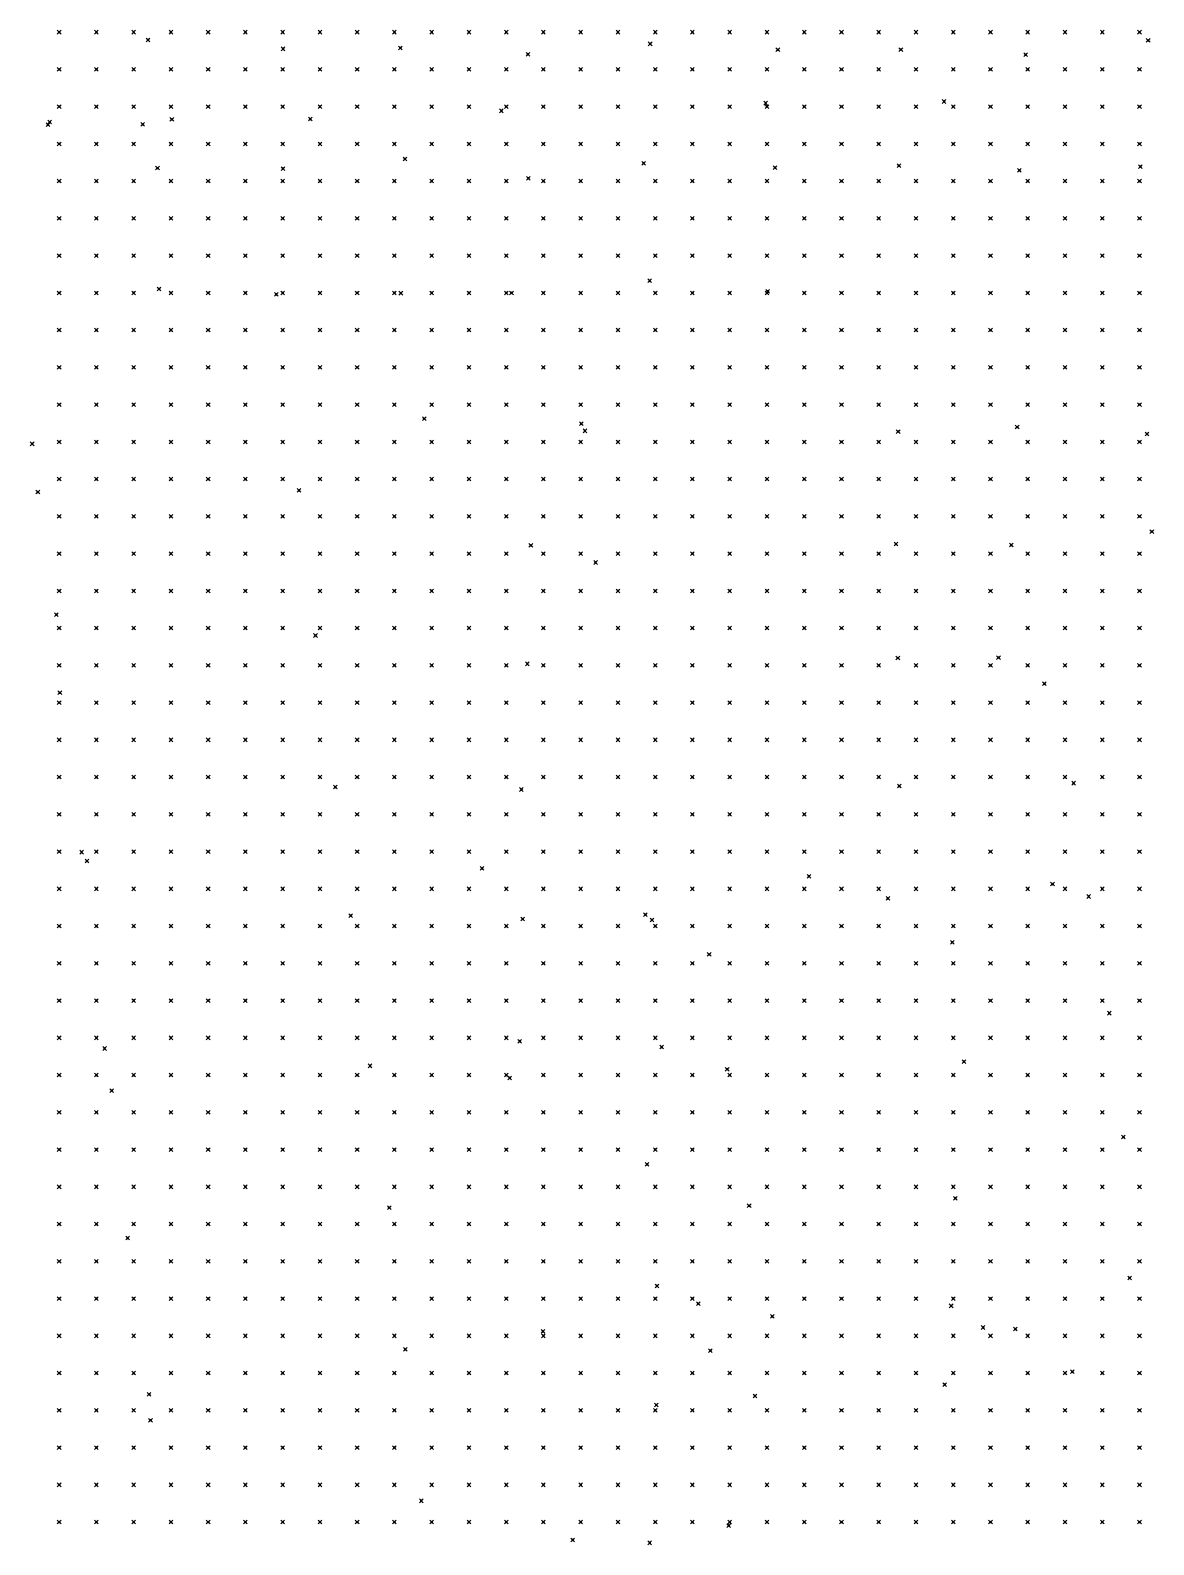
# Model space of a CAD drawing. Header units: metres. Extents: x 441556 to 446409, y 432338 to 461058.
# Drawn here: x 446222.6 to 446313, y 433219.6 to 433341.5 of the extents above; entities that cross this region are included whole.
import ezdxf

# ---------------------------------------------------------------- set-up
doc = ezdxf.new("R2010")
doc.units = ezdxf.units.M
doc.header["$MEASUREMENT"] = 0
doc.header["$PDMODE"] = 35
doc.header["$PDSIZE"] = 0.15
doc.layers.add('DTM-NOK-RevN_LIDAR_co_lidar', color=91, linetype='Continuous', lineweight=0)
doc.layers.add('DTM-NOK-RevN_RTK', color=32, linetype='Continuous', lineweight=0)

msp = doc.modelspace()

# ---------------------------------------------------------------- linework, layer by layer
at = {"layer": 'DTM-NOK-RevN_LIDAR_co_lidar'}
for p in [(446224.919, 433341.378, 319.138), (446227.918, 433341.378, 318.943), (446230.918, 433341.378, 318.875), (446233.917, 433341.378, 318.864), (446236.916, 433341.378, 318.857), (446239.916, 433341.378, 318.898), (446242.915, 433341.378, 318.945), (446245.915, 433341.378, 318.955), (446248.914, 433341.378, 318.985), (446251.913, 433341.378, 319.023), (446254.913, 433341.378, 319.062), (446257.912, 433341.378, 319.115), (446260.912, 433341.378, 319.11), (446263.911, 433341.378, 319.171), (446266.91, 433341.378, 319.192), (446269.91, 433341.378, 319.231), (446272.909, 433341.378, 319.289), (446275.908, 433341.378, 319.343), (446278.908, 433341.378, 319.428), (446281.907, 433341.378, 319.481), (446284.907, 433341.378, 319.532), (446287.906, 433341.378, 319.649), (446290.905, 433341.378, 319.746), (446293.905, 433341.378, 319.825), (446296.904, 433341.378, 319.94), (446299.904, 433341.378, 320.053), (446302.903, 433341.378, 320.127), (446305.902, 433341.378, 320.189), (446308.902, 433341.378, 320.345), (446311.901, 433341.378, 320.408), (446224.919, 433338.379, 318.931), (446227.918, 433338.379, 318.934), (446230.918, 433338.379, 318.928), (446233.917, 433338.379, 318.877), (446236.916, 433338.379, 318.88), (446239.916, 433338.379, 318.918), (446242.915, 433338.379, 318.929), (446245.915, 433338.379, 318.963), (446248.914, 433338.379, 319.005), (446251.913, 433338.379, 319.05), (446254.913, 433338.379, 319.107), (446257.912, 433338.379, 319.159), (446260.912, 433338.379, 319.178), (446263.911, 433338.379, 319.227), (446266.91, 433338.379, 319.275), (446269.91, 433338.379, 319.317), (446272.909, 433338.379, 319.364), (446275.908, 433338.379, 319.415), (446278.908, 433338.379, 319.465), (446281.907, 433338.379, 319.526), (446284.907, 433338.379, 319.622), (446287.906, 433338.379, 319.685), (446290.905, 433338.379, 319.789), (446293.905, 433338.379, 319.856), (446296.904, 433338.379, 319.95), (446299.904, 433338.379, 320.041), (446302.903, 433338.379, 320.093), (446305.902, 433338.379, 320.203), (446308.902, 433338.379, 320.356), (446311.901, 433338.379, 320.456), (446224.919, 433335.379, 319.003), (446227.918, 433335.379, 318.983), (446230.918, 433335.379, 318.967), (446233.917, 433335.379, 318.929), (446236.916, 433335.379, 318.962), (446239.916, 433335.379, 318.98), (446242.915, 433335.379, 318.954), (446245.915, 433335.379, 319.007), (446248.914, 433335.379, 319.054), (446251.913, 433335.379, 319.113), (446254.913, 433335.379, 319.179), (446257.912, 433335.379, 319.222), (446260.912, 433335.379, 319.216), (446263.911, 433335.379, 319.264), (446266.91, 433335.379, 319.328), (446269.91, 433335.379, 319.376), (446272.909, 433335.379, 319.436), (446275.908, 433335.379, 319.469), (446278.908, 433335.379, 319.492), (446281.907, 433335.379, 319.59), (446284.907, 433335.379, 319.695), (446287.906, 433335.379, 319.781), (446290.905, 433335.379, 319.888), (446293.905, 433335.379, 319.935), (446296.904, 433335.379, 320.082), (446299.904, 433335.379, 320.128), (446302.903, 433335.379, 320.132), (446305.902, 433335.379, 320.342), (446308.902, 433335.379, 320.436), (446311.901, 433335.379, 320.498), (446224.919, 433332.38, 318.935), (446227.918, 433332.38, 318.903), (446230.918, 433332.38, 318.887), (446233.917, 433332.38, 318.947), (446236.916, 433332.38, 319.004), (446239.916, 433332.38, 319.025), (446242.915, 433332.38, 318.984), (446245.915, 433332.38, 319.01), (446248.914, 433332.38, 319.08), (446251.913, 433332.38, 319.133), (446254.913, 433332.38, 319.209), (446257.912, 433332.38, 319.218), (446260.912, 433332.38, 319.251), (446263.911, 433332.38, 319.279), (446266.91, 433332.38, 319.313), (446269.91, 433332.38, 319.369), (446272.909, 433332.38, 319.442), (446275.908, 433332.38, 319.509), (446278.908, 433332.38, 319.578), (446281.907, 433332.38, 319.686), (446284.907, 433332.38, 319.78), (446287.906, 433332.38, 319.9), (446290.905, 433332.38, 319.997), (446293.905, 433332.38, 320.087), (446296.904, 433332.38, 320.142), (446299.904, 433332.38, 320.172), (446302.903, 433332.38, 320.181), (446305.902, 433332.38, 320.314), (446308.902, 433332.38, 320.481), (446311.901, 433332.38, 320.579), (446224.919, 433329.381, 319.22), (446227.918, 433329.381, 319.034), (446230.918, 433329.381, 318.961), (446233.917, 433329.381, 318.984), (446236.916, 433329.381, 318.998), (446239.916, 433329.381, 319), (446242.915, 433329.381, 319.012), (446245.915, 433329.381, 318.99), (446248.914, 433329.381, 319.041), (446251.913, 433329.381, 319.104), (446254.913, 433329.381, 319.149), (446257.912, 433329.381, 319.172), (446260.912, 433329.381, 319.236), (446263.911, 433329.381, 319.25), (446266.91, 433329.381, 319.274), (446269.91, 433329.381, 319.328), (446272.909, 433329.381, 319.403), (446275.908, 433329.381, 319.537), (446278.908, 433329.381, 319.626), (446281.907, 433329.381, 319.722), (446284.907, 433329.381, 319.779), (446287.906, 433329.381, 319.859), (446290.905, 433329.381, 319.931), (446293.905, 433329.381, 320.166), (446296.904, 433329.381, 320.168), (446299.904, 433329.381, 320.075), (446302.903, 433329.381, 320.151), (446305.902, 433329.381, 320.256), (446308.902, 433329.381, 320.398), (446311.901, 433329.381, 320.51), (446224.919, 433326.381, 319.234), (446227.918, 433326.381, 319.073), (446230.918, 433326.381, 318.975), (446233.917, 433326.381, 318.979), (446236.916, 433326.381, 318.966), (446239.916, 433326.381, 319.017), (446242.915, 433326.381, 319.048), (446245.915, 433326.381, 318.998), (446248.914, 433326.381, 319.018), (446251.913, 433326.381, 319.1), (446254.913, 433326.381, 319.101), (446257.912, 433326.381, 319.136), (446260.912, 433326.381, 319.21), (446263.911, 433326.381, 319.218), (446266.91, 433326.381, 319.283), (446269.91, 433326.381, 319.379), (446272.909, 433326.381, 319.41), (446275.908, 433326.381, 319.532), (446278.908, 433326.381, 319.635), (446281.907, 433326.381, 319.73), (446284.907, 433326.381, 319.827), (446287.906, 433326.381, 319.921), (446290.905, 433326.381, 320.007), (446293.905, 433326.381, 320.375), (446296.904, 433326.381, 320.35), (446299.904, 433326.381, 320.211), (446302.903, 433326.381, 320.269), (446305.902, 433326.381, 320.302), (446308.902, 433326.381, 320.445), (446311.901, 433326.381, 320.55), (446224.919, 433323.382, 319.515), (446227.918, 433323.382, 319.159), (446230.918, 433323.382, 319.11), (446233.917, 433323.382, 319.027), (446236.916, 433323.382, 319.041), (446239.916, 433323.382, 319.089), (446242.915, 433323.382, 319.092), (446245.915, 433323.382, 319.046), (446248.914, 433323.382, 319.047), (446251.913, 433323.382, 319.091), (446254.913, 433323.382, 319.139), (446257.912, 433323.382, 319.152), (446260.912, 433323.382, 319.217), (446263.911, 433323.382, 319.263), (446266.91, 433323.382, 319.348), (446269.91, 433323.382, 319.488), (446272.909, 433323.382, 319.499), (446275.908, 433323.382, 319.576), (446278.908, 433323.382, 319.671), (446281.907, 433323.382, 319.786), (446284.907, 433323.382, 319.921), (446287.906, 433323.382, 319.995), (446290.905, 433323.382, 320.075), (446293.905, 433323.382, 320.191), (446296.904, 433323.382, 320.275), (446299.904, 433323.382, 320.309), (446302.903, 433323.382, 320.444), (446305.902, 433323.382, 320.429), (446308.902, 433323.382, 320.502), (446311.901, 433323.382, 320.583), (446224.919, 433320.382, 319.7), (446227.918, 433320.382, 319.321), (446230.918, 433320.382, 319.309), (446233.917, 433320.382, 319.202), (446236.916, 433320.382, 319.153), (446239.916, 433320.382, 319.185), (446242.915, 433320.382, 319.153), (446245.915, 433320.382, 319.14), (446248.914, 433320.382, 319.292), (446251.913, 433320.382, 319.312), (446254.913, 433320.382, 319.287), (446257.912, 433320.382, 319.274), (446260.912, 433320.382, 319.356), (446263.911, 433320.382, 319.434), (446266.91, 433320.382, 319.493), (446269.91, 433320.382, 319.541), (446272.909, 433320.382, 319.659), (446275.908, 433320.382, 319.674), (446278.908, 433320.382, 319.78), (446281.907, 433320.382, 319.94), (446284.907, 433320.382, 320.015), (446287.906, 433320.382, 320.034), (446290.905, 433320.382, 320.15), (446293.905, 433320.382, 320.27), (446296.904, 433320.382, 320.316), (446299.904, 433320.382, 320.225), (446302.903, 433320.382, 320.475), (446305.902, 433320.382, 320.524), (446308.902, 433320.382, 320.548), (446311.901, 433320.382, 320.404), (446224.919, 433317.383, 319.778), (446227.918, 433317.383, 319.703), (446230.918, 433317.383, 319.733), (446233.917, 433317.383, 319.618), (446236.916, 433317.383, 319.291), (446239.916, 433317.383, 319.201), (446242.915, 433317.383, 319.281), (446245.915, 433317.383, 319.274), (446248.914, 433317.383, 319.711), (446251.913, 433317.383, 319.742), (446254.913, 433317.383, 319.493), (446257.912, 433317.383, 319.378), (446260.912, 433317.383, 319.535), (446263.911, 433317.383, 319.657), (446266.91, 433317.383, 319.655), (446269.91, 433317.383, 319.604), (446272.909, 433317.383, 319.826), (446275.908, 433317.383, 319.88), (446278.908, 433317.383, 319.855), (446281.907, 433317.383, 320.268), (446284.907, 433317.383, 320.03), (446287.906, 433317.383, 319.929), (446290.905, 433317.383, 320.207), (446293.905, 433317.383, 320.343), (446296.904, 433317.383, 320.262), (446299.904, 433317.383, 320.204), (446302.903, 433317.383, 320.333), (446305.902, 433317.383, 320.593), (446308.902, 433317.383, 320.792), (446311.901, 433317.383, 320.357), (446224.919, 433314.384, 320.122), (446227.918, 433314.384, 320.042), (446230.918, 433314.384, 319.716), (446233.917, 433314.384, 319.63), (446236.916, 433314.384, 319.294), (446239.916, 433314.384, 319.162), (446242.915, 433314.384, 319.66), (446245.915, 433314.384, 319.899), (446248.914, 433314.384, 319.911), (446251.913, 433314.384, 319.977), (446254.913, 433314.384, 319.819), (446257.912, 433314.384, 319.898), (446260.912, 433314.384, 319.757), (446263.911, 433314.384, 319.762), (446266.91, 433314.384, 319.729), (446269.91, 433314.384, 319.816), (446272.909, 433314.384, 319.829), (446275.908, 433314.384, 319.892), (446278.908, 433314.384, 319.812), (446281.907, 433314.384, 320.182), (446284.907, 433314.384, 320.014), (446287.906, 433314.384, 319.865), (446290.905, 433314.384, 319.977), (446293.905, 433314.384, 320.154), (446296.904, 433314.384, 320.169), (446299.904, 433314.384, 320.131), (446302.903, 433314.384, 320.341), (446305.902, 433314.384, 320.614), (446308.902, 433314.384, 321.219), (446311.901, 433314.384, 320.767), (446224.919, 433311.384, 320.122), (446227.918, 433311.384, 319.99), (446230.918, 433311.384, 319.686), (446233.917, 433311.384, 319.255), (446236.916, 433311.384, 318.994), (446239.916, 433311.384, 319.099), (446242.915, 433311.384, 319.522), (446245.915, 433311.384, 319.838), (446248.914, 433311.384, 319.582), (446251.913, 433311.384, 319.782), (446254.913, 433311.384, 319.956), (446257.912, 433311.384, 320.03), (446260.912, 433311.384, 319.679), (446263.911, 433311.384, 319.64), (446266.91, 433311.384, 319.588), (446269.91, 433311.384, 319.589), (446272.909, 433311.384, 319.687), (446275.908, 433311.384, 319.738), (446278.908, 433311.384, 319.748), (446281.907, 433311.384, 319.801), (446284.907, 433311.384, 319.839), (446287.906, 433311.384, 319.887), (446290.905, 433311.384, 319.969), (446293.905, 433311.384, 320.095), (446296.904, 433311.384, 320.149), (446299.904, 433311.384, 320.201), (446302.903, 433311.384, 320.322), (446305.902, 433311.384, 320.458), (446308.902, 433311.384, 320.478), (446311.901, 433311.384, 320.497), (446224.919, 433308.385, 318.998), (446227.918, 433308.385, 319.127), (446230.918, 433308.385, 319.066), (446233.917, 433308.385, 319.082), (446236.916, 433308.385, 318.916), (446239.916, 433308.385, 318.896), (446242.915, 433308.385, 319.091), (446245.915, 433308.385, 319.267), (446248.914, 433308.385, 319.192), (446251.913, 433308.385, 319.172), (446254.913, 433308.385, 319.202), (446257.912, 433308.385, 319.184), (446260.912, 433308.385, 319.211), (446263.911, 433308.385, 319.273), (446266.91, 433308.385, 319.309), (446269.91, 433308.385, 319.277), (446272.909, 433308.385, 319.449), (446275.908, 433308.385, 319.531), (446278.908, 433308.385, 319.596), (446281.907, 433308.385, 319.744), (446284.907, 433308.385, 319.759), (446287.906, 433308.385, 319.874), (446290.905, 433308.385, 320.003), (446293.905, 433308.385, 320.001), (446296.904, 433308.385, 320.115), (446299.904, 433308.385, 320.181), (446302.903, 433308.385, 320.238), (446305.902, 433308.385, 320.335), (446308.902, 433308.385, 320.274), (446311.901, 433308.385, 320.326), (446224.919, 433305.386, 318.758), (446227.918, 433305.386, 318.744), (446230.918, 433305.386, 318.857), (446233.917, 433305.386, 319.015), (446236.916, 433305.386, 318.948), (446239.916, 433305.386, 318.888), (446242.915, 433305.386, 318.852), (446245.915, 433305.386, 318.904), (446248.914, 433305.386, 319.019), (446251.913, 433305.386, 319.119), (446254.913, 433305.386, 319.167), (446257.912, 433305.386, 319.116), (446260.912, 433305.386, 319.181), (446263.911, 433305.386, 319.238), (446266.91, 433305.386, 319.157), (446269.91, 433305.386, 319.18), (446272.909, 433305.386, 319.319), (446275.908, 433305.386, 319.448), (446278.908, 433305.386, 319.384), (446281.907, 433305.386, 319.441), (446284.907, 433305.386, 319.633), (446287.906, 433305.386, 319.812), (446290.905, 433305.386, 319.906), (446293.905, 433305.386, 319.905), (446296.904, 433305.386, 320.064), (446299.904, 433305.386, 320.169), (446302.903, 433305.386, 320.176), (446305.902, 433305.386, 320.161), (446308.902, 433305.386, 320.152), (446311.901, 433305.386, 320.253), (446224.919, 433302.386, 318.757), (446227.918, 433302.386, 318.769), (446230.918, 433302.386, 318.891), (446233.917, 433302.386, 318.99), (446236.916, 433302.386, 318.929), (446239.916, 433302.386, 318.845), (446242.915, 433302.386, 318.803), (446245.915, 433302.386, 318.778), (446248.914, 433302.386, 318.945), (446251.913, 433302.386, 319.021), (446254.913, 433302.386, 319.125), (446257.912, 433302.386, 319.126), (446260.912, 433302.386, 319.117), (446263.911, 433302.386, 319.135), (446266.91, 433302.386, 319.141), (446269.91, 433302.386, 319.17), (446272.909, 433302.386, 319.292), (446275.908, 433302.386, 319.339), (446278.908, 433302.386, 319.333), (446281.907, 433302.386, 319.362), (446284.907, 433302.386, 319.603), (446287.906, 433302.386, 319.754), (446290.905, 433302.386, 319.887), (446293.905, 433302.386, 319.9), (446296.904, 433302.386, 319.967), (446299.904, 433302.386, 320.076), (446302.903, 433302.386, 320.095), (446305.902, 433302.386, 320.132), (446308.902, 433302.386, 320.165), (446311.901, 433302.386, 320.255), (446224.919, 433299.387, 318.76), (446227.918, 433299.387, 318.756), (446230.918, 433299.387, 318.846), (446233.917, 433299.387, 318.856), (446236.916, 433299.387, 318.809), (446239.916, 433299.387, 318.726), (446242.915, 433299.387, 318.642), (446245.915, 433299.387, 318.651), (446248.914, 433299.387, 318.802), (446251.913, 433299.387, 318.942), (446254.913, 433299.387, 319.026), (446257.912, 433299.387, 319.058), (446260.912, 433299.387, 319.044), (446263.911, 433299.387, 319.092), (446266.91, 433299.387, 319.132), (446269.91, 433299.387, 319.137), (446272.909, 433299.387, 319.209), (446275.908, 433299.387, 319.311), (446278.908, 433299.387, 319.323), (446281.907, 433299.387, 319.316), (446284.907, 433299.387, 319.523), (446287.906, 433299.387, 319.674), (446290.905, 433299.387, 319.821), (446293.905, 433299.387, 319.87), (446296.904, 433299.387, 319.877), (446299.904, 433299.387, 320.022), (446302.903, 433299.387, 320.11), (446305.902, 433299.387, 320.14), (446308.902, 433299.387, 320.183), (446311.901, 433299.387, 320.275), (446224.919, 433296.387, 318.744), (446227.918, 433296.387, 318.767), (446230.918, 433296.387, 318.805), (446233.917, 433296.387, 318.783), (446236.916, 433296.387, 318.678), (446239.916, 433296.387, 318.569), (446242.915, 433296.387, 318.574), (446245.915, 433296.387, 318.563), (446248.914, 433296.387, 318.613), (446251.913, 433296.387, 318.818), (446254.913, 433296.387, 318.936), (446257.912, 433296.387, 318.887), (446260.912, 433296.387, 319.002), (446263.911, 433296.387, 319.095), (446266.91, 433296.387, 319.108), (446269.91, 433296.387, 319.1), (446272.909, 433296.387, 319.116), (446275.908, 433296.387, 319.269), (446278.908, 433296.387, 319.297), (446281.907, 433296.387, 319.267), (446284.907, 433296.387, 319.475), (446287.906, 433296.387, 319.663), (446290.905, 433296.387, 319.817), (446293.905, 433296.387, 319.87), (446296.904, 433296.387, 319.835), (446299.904, 433296.387, 320.028), (446302.903, 433296.387, 320.227), (446305.902, 433296.387, 320.259), (446308.902, 433296.387, 320.29), (446311.901, 433296.387, 320.295), (446224.919, 433293.388, 318.746), (446227.918, 433293.388, 318.77), (446230.918, 433293.388, 318.77), (446233.917, 433293.388, 318.747), (446236.916, 433293.388, 318.638), (446239.916, 433293.388, 318.523), (446242.915, 433293.388, 318.502), (446245.915, 433293.388, 318.51), (446248.914, 433293.388, 318.52), (446251.913, 433293.388, 318.7), (446254.913, 433293.388, 318.82), (446257.912, 433293.388, 318.894), (446260.912, 433293.388, 318.971), (446263.911, 433293.388, 319.056), (446266.91, 433293.388, 319.082), (446269.91, 433293.388, 319.027), (446272.909, 433293.388, 319.023), (446275.908, 433293.388, 319.149), (446278.908, 433293.388, 319.21), (446281.907, 433293.388, 319.201), (446284.907, 433293.388, 319.401), (446287.906, 433293.388, 319.686), (446290.905, 433293.388, 319.787), (446293.905, 433293.388, 319.811), (446296.904, 433293.388, 319.865), (446299.904, 433293.388, 320.027), (446302.903, 433293.388, 320.364), (446305.902, 433293.388, 320.397), (446308.902, 433293.388, 320.422), (446311.901, 433293.388, 320.335), (446224.919, 433290.389, 318.863), (446227.918, 433290.389, 318.746), (446230.918, 433290.389, 318.697), (446233.917, 433290.389, 318.646), (446236.916, 433290.389, 318.612), (446239.916, 433290.389, 318.48), (446242.915, 433290.389, 318.456), (446245.915, 433290.389, 318.509), (446248.914, 433290.389, 318.48), (446251.913, 433290.389, 318.604), (446254.913, 433290.389, 318.641), (446257.912, 433290.389, 318.898), (446260.912, 433290.389, 318.956), (446263.911, 433290.389, 318.959), (446266.91, 433290.389, 318.99), (446269.91, 433290.389, 318.949), (446272.909, 433290.389, 318.931), (446275.908, 433290.389, 319.065), (446278.908, 433290.389, 319.142), (446281.907, 433290.389, 319.107), (446284.907, 433290.389, 319.393), (446287.906, 433290.389, 319.658), (446290.905, 433290.389, 319.663), (446293.905, 433290.389, 319.776), (446296.904, 433290.389, 319.848), (446299.904, 433290.389, 319.986), (446302.903, 433290.389, 320.106), (446305.902, 433290.389, 320.128), (446308.902, 433290.389, 319.999), (446311.901, 433290.389, 320.029), (446224.919, 433287.389, 318.731), (446227.918, 433287.389, 318.696), (446230.918, 433287.389, 318.729), (446233.917, 433287.389, 318.754), (446236.916, 433287.389, 318.645), (446239.916, 433287.389, 318.531), (446242.915, 433287.389, 318.531), (446245.915, 433287.389, 318.605), (446248.914, 433287.389, 318.481), (446251.913, 433287.389, 318.636), (446254.913, 433287.389, 318.694), (446257.912, 433287.389, 318.893), (446260.912, 433287.389, 318.976), (446263.911, 433287.389, 318.964), (446266.91, 433287.389, 318.992), (446269.91, 433287.389, 319.011), (446272.909, 433287.389, 318.921), (446275.908, 433287.389, 319.028), (446278.908, 433287.389, 319.129), (446281.907, 433287.389, 319.113), (446284.907, 433287.389, 319.189), (446287.906, 433287.389, 319.595), (446290.905, 433287.389, 319.598), (446293.905, 433287.389, 319.706), (446296.904, 433287.389, 319.763), (446299.904, 433287.389, 319.843), (446302.903, 433287.389, 319.859), (446305.902, 433287.389, 319.897), (446308.902, 433287.389, 319.942), (446311.901, 433287.389, 320.005), (446224.919, 433284.39, 318.589), (446227.918, 433284.39, 318.669), (446230.918, 433284.39, 318.748), (446233.917, 433284.39, 318.821), (446236.916, 433284.39, 318.71), (446239.916, 433284.39, 318.676), (446242.915, 433284.39, 318.572), (446245.915, 433284.39, 318.614), (446248.914, 433284.39, 318.574), (446251.913, 433284.39, 318.685), (446254.913, 433284.39, 318.681), (446257.912, 433284.39, 318.726), (446260.912, 433284.39, 318.888), (446263.911, 433284.39, 318.959), (446266.91, 433284.39, 319.024), (446269.91, 433284.39, 319.053), (446272.909, 433284.39, 318.922), (446275.908, 433284.39, 319.028), (446278.908, 433284.39, 319.125), (446281.907, 433284.39, 319.122), (446284.907, 433284.39, 319.109), (446287.906, 433284.39, 319.455), (446290.905, 433284.39, 319.564), (446293.905, 433284.39, 319.671), (446296.904, 433284.39, 319.71), (446299.904, 433284.39, 319.772), (446302.903, 433284.39, 319.854), (446305.902, 433284.39, 319.954), (446308.902, 433284.39, 320.01), (446311.901, 433284.39, 320.025), (446224.919, 433281.39, 318.627), (446227.918, 433281.39, 318.666), (446230.918, 433281.39, 318.752), (446233.917, 433281.39, 318.826), (446236.916, 433281.39, 318.761), (446239.916, 433281.39, 318.719), (446242.915, 433281.39, 318.64), (446245.915, 433281.39, 318.592), (446248.914, 433281.39, 318.574), (446251.913, 433281.39, 318.645), (446254.913, 433281.39, 318.67), (446257.912, 433281.39, 318.64), (446260.912, 433281.39, 318.861), (446263.911, 433281.39, 318.953), (446266.91, 433281.39, 318.982), (446269.91, 433281.39, 319.02), (446272.909, 433281.39, 318.913), (446275.908, 433281.39, 318.962), (446278.908, 433281.39, 319.109), (446281.907, 433281.39, 319.117), (446284.907, 433281.39, 319.135), (446287.906, 433281.39, 319.378), (446290.905, 433281.39, 319.526), (446293.905, 433281.39, 319.569), (446296.904, 433281.39, 319.58), (446299.904, 433281.39, 319.629), (446302.903, 433281.39, 319.734), (446305.902, 433281.39, 319.843), (446308.902, 433281.39, 319.924), (446311.901, 433281.39, 319.956), (446224.919, 433278.391, 318.519), (446227.918, 433278.391, 318.599), (446230.918, 433278.391, 318.751), (446233.917, 433278.391, 318.772), (446236.916, 433278.391, 318.717), (446239.916, 433278.391, 318.716), (446242.915, 433278.391, 318.707), (446245.915, 433278.391, 318.655), (446248.914, 433278.391, 318.589), (446251.913, 433278.391, 318.647), (446254.913, 433278.391, 318.696), (446257.912, 433278.391, 318.658), (446260.912, 433278.391, 318.84), (446263.911, 433278.391, 318.903), (446266.91, 433278.391, 318.891), (446269.91, 433278.391, 318.941), (446272.909, 433278.391, 318.939), (446275.908, 433278.391, 318.94), (446278.908, 433278.391, 319.117), (446281.907, 433278.391, 319.154), (446284.907, 433278.391, 319.157), (446287.906, 433278.391, 319.343), (446290.905, 433278.391, 319.404), (446293.905, 433278.391, 319.474), (446296.904, 433278.391, 319.559), (446299.904, 433278.391, 319.573), (446302.903, 433278.391, 319.69), (446305.902, 433278.391, 319.713), (446308.902, 433278.391, 319.838), (446311.901, 433278.391, 319.882), (446224.919, 433275.392, 318.504), (446227.918, 433275.392, 318.53), (446230.918, 433275.392, 318.755), (446233.917, 433275.392, 318.774), (446236.916, 433275.392, 318.694), (446239.916, 433275.392, 318.699), (446242.915, 433275.392, 318.713), (446245.915, 433275.392, 318.623), (446248.914, 433275.392, 318.58), (446251.913, 433275.392, 318.632), (446254.913, 433275.392, 318.634), (446257.912, 433275.392, 318.635), (446260.912, 433275.392, 318.776), (446263.911, 433275.392, 318.826), (446266.91, 433275.392, 318.844), (446269.91, 433275.392, 318.907), (446272.909, 433275.392, 318.919), (446275.908, 433275.392, 318.909), (446278.908, 433275.392, 319.072), (446281.907, 433275.392, 319.098), (446284.907, 433275.392, 319.105), (446287.906, 433275.392, 319.317), (446290.905, 433275.392, 319.373), (446293.905, 433275.392, 319.397), (446296.904, 433275.392, 319.421), (446299.904, 433275.392, 319.516), (446302.903, 433275.392, 319.603), (446305.902, 433275.392, 319.699), (446308.902, 433275.392, 319.82), (446311.901, 433275.392, 319.894), (446224.919, 433272.392, 318.501), (446227.918, 433272.392, 318.461), (446230.918, 433272.392, 318.698), (446233.917, 433272.392, 318.723), (446236.916, 433272.392, 318.637), (446239.916, 433272.392, 318.686), (446242.915, 433272.392, 318.661), (446245.915, 433272.392, 318.601), (446248.914, 433272.392, 318.557), (446251.913, 433272.392, 318.623), (446254.913, 433272.392, 318.599), (446257.912, 433272.392, 318.56), (446260.912, 433272.392, 318.657), (446263.911, 433272.392, 318.812), (446266.91, 433272.392, 318.814), (446269.91, 433272.392, 318.872), (446272.909, 433272.392, 318.855), (446275.908, 433272.392, 318.934), (446278.908, 433272.392, 319.066), (446281.907, 433272.392, 319.1), (446284.907, 433272.392, 319.192), (446287.906, 433272.392, 319.292), (446290.905, 433272.392, 319.395), (446293.905, 433272.392, 319.368), (446296.904, 433272.392, 319.471), (446299.904, 433272.392, 319.592), (446302.903, 433272.392, 319.634), (446305.902, 433272.392, 319.795), (446308.902, 433272.392, 319.825), (446311.901, 433272.392, 319.901), (446224.919, 433269.393, 318.49), (446227.918, 433269.393, 318.44), (446230.918, 433269.393, 318.643), (446233.917, 433269.393, 318.644), (446236.916, 433269.393, 318.604), (446239.916, 433269.393, 318.699), (446242.915, 433269.393, 318.694), (446245.915, 433269.393, 318.587), (446248.914, 433269.393, 318.496), (446251.913, 433269.393, 318.591), (446254.913, 433269.393, 318.631), (446257.912, 433269.393, 318.546), (446260.912, 433269.393, 318.613), (446263.911, 433269.393, 318.783), (446266.91, 433269.393, 318.743), (446269.91, 433269.393, 318.79), (446272.909, 433269.393, 318.792), (446275.908, 433269.393, 318.98), (446278.908, 433269.393, 319.029), (446281.907, 433269.393, 319.057), (446284.907, 433269.393, 319.281), (446287.906, 433269.393, 319.284), (446290.905, 433269.393, 319.454), (446293.905, 433269.393, 319.476), (446296.904, 433269.393, 319.575), (446299.904, 433269.393, 319.633), (446302.903, 433269.393, 319.627), (446305.902, 433269.393, 319.745), (446308.902, 433269.393, 319.832), (446311.901, 433269.393, 319.955), (446224.919, 433266.394, 318.462), (446227.918, 433266.394, 318.386), (446230.918, 433266.394, 318.523), (446233.917, 433266.394, 318.653), (446236.916, 433266.394, 318.607), (446239.916, 433266.394, 318.656), (446242.915, 433266.394, 318.689), (446245.915, 433266.394, 318.6), (446248.914, 433266.394, 318.572), (446251.913, 433266.394, 318.605), (446254.913, 433266.394, 318.648), (446257.912, 433266.394, 318.587), (446260.912, 433266.394, 318.633), (446263.911, 433266.394, 318.789), (446266.91, 433266.394, 318.785), (446269.91, 433266.394, 318.809), (446272.909, 433266.394, 318.765), (446275.908, 433266.394, 319.186), (446278.908, 433266.394, 319.177), (446281.907, 433266.394, 319.16), (446284.907, 433266.394, 319.246), (446287.906, 433266.394, 319.237), (446290.905, 433266.394, 319.305), (446293.905, 433266.394, 319.434), (446296.904, 433266.394, 319.491), (446299.904, 433266.394, 319.535), (446302.903, 433266.394, 319.576), (446305.902, 433266.394, 319.664), (446308.902, 433266.394, 319.792), (446311.901, 433266.394, 319.897), (446224.919, 433263.394, 318.478), (446227.918, 433263.394, 318.367), (446230.918, 433263.394, 318.463), (446233.917, 433263.394, 318.591), (446236.916, 433263.394, 318.68), (446239.916, 433263.394, 318.775), (446242.915, 433263.394, 318.668), (446245.915, 433263.394, 318.632), (446248.914, 433263.394, 318.573), (446251.913, 433263.394, 318.57), (446254.913, 433263.394, 318.605), (446257.912, 433263.394, 318.633), (446260.912, 433263.394, 318.645), (446263.911, 433263.394, 318.762), (446266.91, 433263.394, 318.823), (446269.91, 433263.394, 318.862), (446272.909, 433263.394, 318.837), (446275.908, 433263.394, 319.347), (446278.908, 433263.394, 319.255), (446281.907, 433263.394, 319.231), (446284.907, 433263.394, 319.263), (446287.906, 433263.394, 319.318), (446290.905, 433263.394, 319.363), (446293.905, 433263.394, 319.46), (446296.904, 433263.394, 319.525), (446299.904, 433263.394, 319.591), (446302.903, 433263.394, 319.669), (446305.902, 433263.394, 319.743), (446308.902, 433263.394, 319.831), (446311.901, 433263.394, 319.902), (446224.919, 433260.395, 318.446), (446227.918, 433260.395, 318.341), (446230.918, 433260.395, 318.435), (446233.917, 433260.395, 318.603), (446236.916, 433260.395, 318.712), (446239.916, 433260.395, 318.741), (446242.915, 433260.395, 318.626), (446245.915, 433260.395, 318.609), (446248.914, 433260.395, 318.587), (446251.913, 433260.395, 318.554), (446254.913, 433260.395, 318.579), (446257.912, 433260.395, 318.619), (446260.912, 433260.395, 318.671), (446263.911, 433260.395, 318.787), (446266.91, 433260.395, 318.839), (446269.91, 433260.395, 318.847), (446272.909, 433260.395, 318.846), (446275.908, 433260.395, 319.229), (446278.908, 433260.395, 319.277), (446281.907, 433260.395, 319.286), (446284.907, 433260.395, 319.321), (446287.906, 433260.395, 319.399), (446290.905, 433260.395, 319.465), (446293.905, 433260.395, 319.542), (446296.904, 433260.395, 319.659), (446299.904, 433260.395, 319.712), (446302.903, 433260.395, 319.791), (446305.902, 433260.395, 319.83), (446308.902, 433260.395, 319.863), (446311.901, 433260.395, 319.941), (446224.919, 433257.395, 318.443), (446227.918, 433257.395, 318.337), (446230.918, 433257.395, 318.405), (446233.917, 433257.395, 318.591), (446236.916, 433257.395, 318.692), (446239.916, 433257.395, 318.701), (446242.915, 433257.395, 318.632), (446245.915, 433257.395, 318.561), (446248.914, 433257.395, 318.553), (446251.913, 433257.395, 318.495), (446254.913, 433257.395, 318.568), (446257.912, 433257.395, 318.621), (446260.912, 433257.395, 318.646), (446263.911, 433257.395, 318.754), (446266.91, 433257.395, 318.838), (446269.91, 433257.395, 318.877), (446272.909, 433257.395, 318.926), (446275.908, 433257.395, 319.213), (446278.908, 433257.395, 319.348), (446281.907, 433257.395, 319.387), (446284.907, 433257.395, 319.415), (446287.906, 433257.395, 319.499), (446290.905, 433257.395, 319.558), (446293.905, 433257.395, 319.638), (446296.904, 433257.395, 319.732), (446299.904, 433257.395, 319.817), (446302.903, 433257.395, 319.89), (446305.902, 433257.395, 319.903), (446308.902, 433257.395, 319.985), (446311.901, 433257.395, 320.058), (446224.919, 433254.396, 318.42), (446227.918, 433254.396, 318.321), (446230.918, 433254.396, 318.347), (446233.917, 433254.396, 318.519), (446236.916, 433254.396, 318.639), (446239.916, 433254.396, 318.772), (446242.915, 433254.396, 318.721), (446245.915, 433254.396, 318.614), (446248.914, 433254.396, 318.486), (446251.913, 433254.396, 318.466), (446254.913, 433254.396, 318.509), (446257.912, 433254.396, 318.617), (446260.912, 433254.396, 318.623), (446263.911, 433254.396, 318.701), (446266.91, 433254.396, 318.78), (446269.91, 433254.396, 318.866), (446272.909, 433254.396, 318.951), (446275.908, 433254.396, 318.977), (446278.908, 433254.396, 319.444), (446281.907, 433254.396, 319.53), (446284.907, 433254.396, 319.568), (446287.906, 433254.396, 319.62), (446290.905, 433254.396, 319.629), (446293.905, 433254.396, 319.755), (446296.904, 433254.396, 319.81), (446299.904, 433254.396, 319.858), (446302.903, 433254.396, 319.912), (446305.902, 433254.396, 319.963), (446308.902, 433254.396, 320.003), (446311.901, 433254.396, 320.093), (446224.919, 433251.397, 318.374), (446227.918, 433251.397, 318.317), (446230.918, 433251.397, 318.243), (446233.917, 433251.397, 318.454), (446236.916, 433251.397, 318.616), (446239.916, 433251.397, 318.714), (446242.915, 433251.397, 318.671), (446245.915, 433251.397, 318.594), (446248.914, 433251.397, 318.459), (446251.913, 433251.397, 318.396), (446254.913, 433251.397, 318.447), (446257.912, 433251.397, 318.582), (446260.912, 433251.397, 318.624), (446263.911, 433251.397, 318.757), (446266.91, 433251.397, 318.755), (446269.91, 433251.397, 318.897), (446272.909, 433251.397, 318.97), (446275.908, 433251.397, 319.071), (446278.908, 433251.397, 319.499), (446281.907, 433251.397, 319.574), (446284.907, 433251.397, 319.581), (446287.906, 433251.397, 319.603), (446290.905, 433251.397, 319.678), (446293.905, 433251.397, 319.766), (446296.904, 433251.397, 319.812), (446299.904, 433251.397, 319.847), (446302.903, 433251.397, 319.899), (446305.902, 433251.397, 319.938), (446308.902, 433251.397, 319.934), (446311.901, 433251.397, 320.013), (446224.919, 433248.397, 318.347), (446227.918, 433248.397, 318.285), (446230.918, 433248.397, 318.202), (446233.917, 433248.397, 318.455), (446236.916, 433248.397, 318.561), (446239.916, 433248.397, 318.619), (446242.915, 433248.397, 318.617), (446245.915, 433248.397, 318.561), (446248.914, 433248.397, 318.437), (446251.913, 433248.397, 318.365), (446254.913, 433248.397, 318.382), (446257.912, 433248.397, 318.527), (446260.912, 433248.397, 318.568), (446263.911, 433248.397, 318.637), (446266.91, 433248.397, 318.656), (446269.91, 433248.397, 318.848), (446272.909, 433248.397, 319.01), (446275.908, 433248.397, 319.102), (446278.908, 433248.397, 319.503), (446281.907, 433248.397, 319.552), (446284.907, 433248.397, 319.562), (446287.906, 433248.397, 319.558), (446290.905, 433248.397, 319.628), (446293.905, 433248.397, 319.67), (446296.904, 433248.397, 319.733), (446299.904, 433248.397, 319.826), (446302.903, 433248.397, 319.868), (446305.902, 433248.397, 319.849), (446308.902, 433248.397, 319.817), (446311.901, 433248.397, 319.863), (446224.919, 433245.398, 318.317), (446227.918, 433245.398, 318.289), (446230.918, 433245.398, 318.188), (446233.917, 433245.398, 318.421), (446236.916, 433245.398, 318.555), (446239.916, 433245.398, 318.577), (446242.915, 433245.398, 318.623), (446245.915, 433245.398, 318.563), (446248.914, 433245.398, 318.432), (446251.913, 433245.398, 318.373), (446254.913, 433245.398, 318.393), (446257.912, 433245.398, 318.543), (446260.912, 433245.398, 318.577), (446263.911, 433245.398, 318.669), (446266.91, 433245.398, 318.739), (446269.91, 433245.398, 318.909), (446272.909, 433245.398, 319.03), (446275.908, 433245.398, 319.011), (446278.908, 433245.398, 319.428), (446281.907, 433245.398, 319.471), (446284.907, 433245.398, 319.477), (446287.906, 433245.398, 319.511), (446290.905, 433245.398, 319.549), (446293.905, 433245.398, 319.587), (446296.904, 433245.398, 319.66), (446299.904, 433245.398, 319.753), (446302.903, 433245.398, 319.796), (446305.902, 433245.398, 319.767), (446308.902, 433245.398, 319.811), (446311.901, 433245.398, 319.833), (446224.919, 433242.398, 318.333), (446227.918, 433242.398, 318.289), (446230.918, 433242.398, 318.182), (446233.917, 433242.398, 318.355), (446236.916, 433242.398, 318.544), (446239.916, 433242.398, 318.522), (446242.915, 433242.398, 318.614), (446245.915, 433242.398, 318.654), (446248.914, 433242.398, 318.452), (446251.913, 433242.398, 318.352), (446254.913, 433242.398, 318.387), (446257.912, 433242.398, 318.524), (446260.912, 433242.398, 318.58), (446263.911, 433242.398, 318.625), (446266.91, 433242.398, 318.739), (446269.91, 433242.398, 318.904), (446272.909, 433242.398, 319.023), (446275.908, 433242.398, 318.963), (446278.908, 433242.398, 319.319), (446281.907, 433242.398, 319.351), (446284.907, 433242.398, 319.376), (446287.906, 433242.398, 319.447), (446290.905, 433242.398, 319.516), (446293.905, 433242.398, 319.55), (446296.904, 433242.398, 319.563), (446299.904, 433242.398, 319.669), (446302.903, 433242.398, 319.638), (446305.902, 433242.398, 319.634), (446308.902, 433242.398, 319.759), (446311.901, 433242.398, 319.826), (446224.919, 433239.399, 318.341), (446227.918, 433239.399, 318.327), (446230.918, 433239.399, 318.21), (446233.917, 433239.399, 318.291), (446236.916, 433239.399, 318.468), (446239.916, 433239.399, 318.465), (446242.915, 433239.399, 318.597), (446245.915, 433239.399, 318.682), (446248.914, 433239.399, 318.538), (446251.913, 433239.399, 318.402), (446254.913, 433239.399, 318.402), (446257.912, 433239.399, 318.53), (446260.912, 433239.399, 318.607), (446263.911, 433239.399, 318.595), (446266.91, 433239.399, 318.714), (446269.91, 433239.399, 318.871), (446272.909, 433239.399, 319.012), (446275.908, 433239.399, 318.95), (446278.908, 433239.399, 319.239), (446281.907, 433239.399, 319.364), (446284.907, 433239.399, 319.386), (446287.906, 433239.399, 319.401), (446290.905, 433239.399, 319.523), (446293.905, 433239.399, 319.524), (446296.904, 433239.399, 319.565), (446299.904, 433239.399, 319.615), (446302.903, 433239.399, 319.576), (446305.902, 433239.399, 319.621), (446308.902, 433239.399, 319.751), (446311.901, 433239.399, 319.811), (446224.919, 433236.4, 318.377), (446227.918, 433236.4, 318.354), (446230.918, 433236.4, 318.252), (446233.917, 433236.4, 318.274), (446236.916, 433236.4, 318.402), (446239.916, 433236.4, 318.54), (446242.915, 433236.4, 318.635), (446245.915, 433236.4, 318.718), (446248.914, 433236.4, 318.556), (446251.913, 433236.4, 318.397), (446254.913, 433236.4, 318.433), (446257.912, 433236.4, 318.553), (446260.912, 433236.4, 318.657), (446263.911, 433236.4, 318.673), (446266.91, 433236.4, 318.759), (446269.91, 433236.4, 318.905), (446272.909, 433236.4, 319.043), (446275.908, 433236.4, 319.077), (446278.908, 433236.4, 319.227), (446281.907, 433236.4, 319.341), (446284.907, 433236.4, 319.286), (446287.906, 433236.4, 319.325), (446290.905, 433236.4, 319.422), (446293.905, 433236.4, 319.428), (446296.904, 433236.4, 319.474), (446299.904, 433236.4, 319.524), (446302.903, 433236.4, 319.544), (446305.902, 433236.4, 319.666), (446308.902, 433236.4, 319.8), (446311.901, 433236.4, 319.862), (446224.919, 433233.4, 318.394), (446227.918, 433233.4, 318.379), (446230.918, 433233.4, 318.279), (446233.917, 433233.4, 318.269), (446236.916, 433233.4, 318.505), (446239.916, 433233.4, 318.598), (446242.915, 433233.4, 318.648), (446245.915, 433233.4, 318.658), (446248.914, 433233.4, 318.566), (446251.913, 433233.4, 318.467), (446254.913, 433233.4, 318.424), (446257.912, 433233.4, 318.575), (446260.912, 433233.4, 318.702), (446263.911, 433233.4, 318.694), (446266.91, 433233.4, 318.81), (446269.91, 433233.4, 318.911), (446272.909, 433233.4, 319.045), (446275.908, 433233.4, 319.13), (446278.908, 433233.4, 319.144), (446281.907, 433233.4, 319.146), (446284.907, 433233.4, 319.225), (446287.906, 433233.4, 319.3), (446290.905, 433233.4, 319.355), (446293.905, 433233.4, 319.349), (446296.904, 433233.4, 319.426), (446299.904, 433233.4, 319.494), (446302.903, 433233.4, 319.566), (446305.902, 433233.4, 319.703), (446308.902, 433233.4, 319.796), (446311.901, 433233.4, 319.926), (446224.919, 433230.401, 318.41), (446227.918, 433230.401, 318.406), (446230.918, 433230.401, 318.323), (446233.917, 433230.401, 318.369), (446236.916, 433230.401, 318.504), (446239.916, 433230.401, 318.531), (446242.915, 433230.401, 318.683), (446245.915, 433230.401, 318.671), (446248.914, 433230.401, 318.606), (446251.913, 433230.401, 318.47), (446254.913, 433230.401, 318.414), (446257.912, 433230.401, 318.56), (446260.912, 433230.401, 318.693), (446263.911, 433230.401, 318.729), (446266.91, 433230.401, 318.814), (446269.91, 433230.401, 318.905), (446272.909, 433230.401, 319.015), (446275.908, 433230.401, 319.112), (446278.908, 433230.401, 319.109), (446281.907, 433230.401, 319.229), (446284.907, 433230.401, 319.32), (446287.906, 433230.401, 319.356), (446290.905, 433230.401, 319.407), (446293.905, 433230.401, 319.464), (446296.904, 433230.401, 319.498), (446299.904, 433230.401, 319.614), (446302.903, 433230.401, 319.702), (446305.902, 433230.401, 319.789), (446308.902, 433230.401, 319.875), (446311.901, 433230.401, 320.003), (446224.919, 433227.402, 318.402), (446227.918, 433227.402, 318.417), (446230.918, 433227.402, 318.355), (446233.917, 433227.402, 318.417), (446236.916, 433227.402, 318.495), (446239.916, 433227.402, 318.479), (446242.915, 433227.402, 318.697), (446245.915, 433227.402, 318.693), (446248.914, 433227.402, 318.644), (446251.913, 433227.402, 318.469), (446254.913, 433227.402, 318.36), (446257.912, 433227.402, 318.519), (446260.912, 433227.402, 318.673), (446263.911, 433227.402, 318.724), (446266.91, 433227.402, 318.766), (446269.91, 433227.402, 318.843), (446272.909, 433227.402, 318.971), (446275.908, 433227.402, 318.994), (446278.908, 433227.402, 319.071), (446281.907, 433227.402, 319.178), (446284.907, 433227.402, 319.279), (446287.906, 433227.402, 319.33), (446290.905, 433227.402, 319.422), (446293.905, 433227.402, 319.464), (446296.904, 433227.402, 319.501), (446299.904, 433227.402, 319.589), (446302.903, 433227.402, 319.729), (446305.902, 433227.402, 319.807), (446308.902, 433227.402, 319.9), (446311.901, 433227.402, 320.001), (446224.919, 433224.402, 318.396), (446227.918, 433224.402, 318.421), (446230.918, 433224.402, 318.362), (446233.917, 433224.402, 318.361), (446236.916, 433224.402, 318.496), (446239.916, 433224.402, 318.516), (446242.915, 433224.402, 318.64), (446245.915, 433224.402, 318.641), (446248.914, 433224.402, 318.565), (446251.913, 433224.402, 318.422), (446254.913, 433224.402, 318.341), (446257.912, 433224.402, 318.487), (446260.912, 433224.402, 318.629), (446263.911, 433224.402, 318.649), (446266.91, 433224.402, 318.663), (446269.91, 433224.402, 318.734), (446272.909, 433224.402, 318.839), (446275.908, 433224.402, 318.89), (446278.908, 433224.402, 318.976), (446281.907, 433224.402, 319.1), (446284.907, 433224.402, 319.204), (446287.906, 433224.402, 319.295), (446290.905, 433224.402, 319.367), (446293.905, 433224.402, 319.368), (446296.904, 433224.402, 319.421), (446299.904, 433224.402, 319.528), (446302.903, 433224.402, 319.674), (446305.902, 433224.402, 319.796), (446308.902, 433224.402, 319.895), (446311.901, 433224.402, 320.02), (446224.919, 433221.403, 318.367), (446227.918, 433221.403, 318.42), (446230.918, 433221.403, 318.376), (446233.917, 433221.403, 318.325), (446236.916, 433221.403, 318.38), (446239.916, 433221.403, 318.47), (446242.915, 433221.403, 318.592), (446245.915, 433221.403, 318.539), (446248.914, 433221.403, 318.491), (446251.913, 433221.403, 318.5), (446254.913, 433221.403, 318.385), (446257.912, 433221.403, 318.453), (446260.912, 433221.403, 318.585), (446263.911, 433221.403, 318.592), (446266.91, 433221.403, 318.612), (446269.91, 433221.403, 318.659), (446272.909, 433221.403, 318.773), (446275.908, 433221.403, 318.855), (446278.908, 433221.403, 318.945), (446281.907, 433221.403, 319.073), (446284.907, 433221.403, 319.147), (446287.906, 433221.403, 319.186), (446290.905, 433221.403, 319.224), (446293.905, 433221.403, 319.269), (446296.904, 433221.403, 319.345), (446299.904, 433221.403, 319.489), (446302.903, 433221.403, 319.605), (446305.902, 433221.403, 319.691), (446308.902, 433221.403, 319.766), (446311.901, 433221.403, 319.886)]:
    msp.add_point(p, dxfattribs=at)
at = {"layer": 'DTM-NOK-RevN_RTK'}
for p in [(446232.078, 433340.754, 318.88), (446242.95, 433340.036, 318.952), (446252.398, 433340.107, 319.047), (446262.658, 433339.6, 319.194), (446272.503, 433340.437, 319.283), (446282.779, 433339.961, 319.558), (446292.683, 433339.969, 319.818), (446302.728, 433339.56, 320.067), (446312.595, 433340.71, 320.479), (446260.525, 433335.041, 319.277), (446281.801, 433335.66, 319.66), (446296.164, 433335.792, 319.967), (446224.017, 433333.922, 319.015), (446224.16, 433334.134, 318.787), (446231.652, 433333.954, 318.87), (446233.993, 433334.357, 319.159), (446245.131, 433334.375, 318.99), (446252.753, 433331.168, 319.139), (446232.837, 433330.438, 319), (446242.937, 433330.396, 319.016), (446271.978, 433330.824, 319.378), (446282.556, 433330.47, 319.726), (446292.526, 433330.624, 320.024), (446302.23, 433330.249, 320.16), (446311.972, 433330.557, 320.458), (446262.698, 433329.608, 319.268), (446272.462, 433321.356, 319.607), (446232.964, 433320.698, 319.116), (446242.394, 433320.259, 319.17), (446252.429, 433320.359, 319.257), (446261.336, 433320.381, 319.405), (446281.97, 433320.508, 319.839), (446254.311, 433310.254, 319.054), (446266.958, 433309.842, 319.222), (446267.25, 433309.275, 319.334), (446292.471, 433309.218, 320.025), (446302.052, 433309.582, 320.39), (446222.745, 433308.229, 318.792), (446312.506, 433309.021, 320.357), (446223.204, 433304.339, 318.816), (446244.23, 433304.474, 318.991), (446312.893, 433301.159, 320.223), (446262.895, 433300.053, 319.104), (446292.291, 433300.157, 319.878), (446301.571, 433300.071, 320.069), (446268.108, 433298.674, 319.153), (446224.7, 433294.476, 318.727), (446245.559, 433292.791, 318.605), (446292.442, 433290.981, 319.704), (446300.548, 433291.009, 319.999), (446262.612, 433290.51, 319.038), (446304.247, 433288.906, 319.895), (446224.971, 433288.185, 318.679), (446247.149, 433280.584, 318.567), (446262.139, 433280.391, 318.953), (446292.555, 433280.666, 319.51), (446306.589, 433280.901, 319.818), (446226.728, 433275.346, 318.402), (446227.155, 433274.633, 318.297), (446258.968, 433274.038, 318.819), (446285.287, 433273.406, 319.148), (446304.897, 433272.772, 319.731), (446291.641, 433271.623, 319.326), (446307.806, 433271.775, 319.804), (446248.399, 433270.236, 318.509), (446272.12, 433270.317, 319.025), (446262.232, 433269.964, 318.741), (446272.649, 433269.888, 318.996), (446296.827, 433268.089, 319.49), (446277.253, 433267.116, 319.164), (446309.468, 433262.38, 319.924), (446228.579, 433259.536, 318.315), (446262.006, 433260.122, 318.732), (446273.427, 433259.647, 319.052), (446249.947, 433258.141, 318.504), (446278.7, 433257.866, 319.371), (446297.764, 433258.481, 319.747), (446261.201, 433257.17, 318.73), (446229.155, 433256.142, 318.171), (446310.604, 433252.405, 320.026), (446272.255, 433250.204, 319.004), (446280.474, 433246.872, 319.483), (446297.075, 433247.482, 319.707), (446251.494, 433246.72, 318.466), (446230.43, 433244.266, 318.479), (446311.098, 433241.061, 319.799), (446273.05, 433240.42, 319.046), (446276.374, 433238.987, 319), (446296.735, 433238.815, 319.57), (446282.327, 433237.962, 319.381), (446263.87, 433236.754, 318.692), (446299.305, 433237.069, 319.593), (446301.913, 433236.945, 319.633), (446252.787, 433235.31, 318.406), (446277.353, 433235.208, 318.923), (446306.497, 433233.507, 319.719), (446296.218, 433232.475, 319.421), (446232.161, 433231.688, 318.028), (446280.938, 433231.563, 319.186), (446272.995, 433230.829, 319.003), (446232.274, 433229.597, 318.29), (446254.076, 433223.114, 318.397), (446278.83, 433221.119, 318.856), (446266.27, 433219.967, 318.601), (446272.464, 433219.729, 318.74)]:
    msp.add_point(p, dxfattribs=at)

doc.saveas('drawing.dxf')
